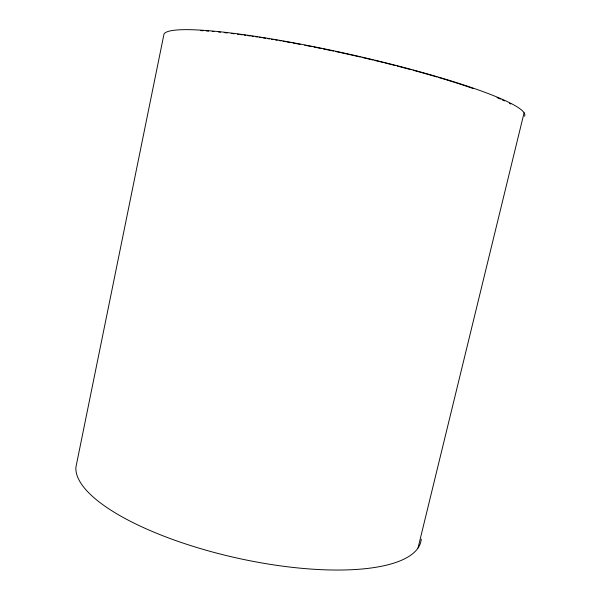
<?xml version="1.0" encoding="UTF-8"?>
<svg xmlns="http://www.w3.org/2000/svg" width="600" height="600" viewBox="0 0 600 600"><rect width="100%" height="100%" fill="white"/><g stroke="black" fill="none" stroke-linecap="round" stroke-linejoin="round"><path stroke-width="0.9" d="M418.013 548.04L524.092 112.792M421.275 539.115A176.558 56.302 12.6 0 1 244.208 559.59A176.558 56.302 12.6 0 1 75.907 467.19L164.017 33.983A185.01 21.562 12.6 0 1 355.89 55.695A185.01 21.562 12.6 0 1 524.498 116.265M200.692 30.608A183.083 21.33 12.6 0 1 203.01 30.742M206.212 30.96A183.083 21.33 12.6 0 1 208.71 31.148M212.16 31.432A183.083 21.33 12.6 0 1 213.938 31.59M218.513 32.017A183.083 21.33 12.6 0 1 220.395 32.213M224.25 32.617A183.083 21.33 12.6 0 1 227.205 32.955M231.24 33.428A183.083 21.33 12.6 0 1 234.33 33.803M237.458 34.207A183.083 21.33 12.6 0 1 239.1 34.418M240.757 34.635A183.083 21.33 12.6 0 1 242.43 34.86M244.125 35.093A183.083 21.33 12.6 0 1 245.835 35.332M247.567 35.572A183.083 21.33 12.6 0 1 250.192 35.955M251.962 36.21A183.083 21.33 12.6 0 1 253.755 36.473M255.555 36.742A183.083 21.33 12.6 0 1 257.37 37.02M259.207 37.297A183.083 21.33 12.6 0 1 261.053 37.582M262.913 37.875A183.083 21.33 12.6 0 1 265.718 38.325M267.608 38.633A183.083 21.33 12.6 0 1 269.505 38.94M271.418 39.255A183.083 21.33 12.6 0 1 273.337 39.578M275.257 39.9A183.083 21.33 12.6 0 1 277.192 40.23M279.135 40.56A183.083 21.33 12.6 0 1 281.085 40.898M283.043 41.242A183.083 21.33 12.6 0 1 285.983 41.76M286.853 41.918A183.083 21.33 12.6 0 1 291.233 42.713M293.01 43.035A183.083 21.33 12.6 0 1 300.18 44.37M304.725 45.24A183.083 21.33 12.6 0 1 312.082 46.68M313.928 47.047A183.083 21.33 12.6 0 1 321.368 48.547M323.228 48.93A183.083 21.33 12.6 0 1 333.487 51.075M335.355 51.472A183.083 21.33 12.6 0 1 339.998 52.477M340.928 52.68A183.083 21.33 12.6 0 1 360.218 57.015M362.055 57.443A183.083 21.33 12.6 0 1 373.072 60.045M374.895 60.488A183.083 21.33 12.6 0 1 383.048 62.483M384.84 62.925A183.083 21.33 12.6 0 1 395.43 65.602M397.245 66.067A183.083 21.33 12.6 0 1 411.278 69.773M413.115 70.275A183.083 21.33 12.6 0 1 436.995 77.017M438.668 77.512A183.083 21.33 12.6 0 1 445.2 79.477M445.995 79.718A183.083 21.33 12.6 0 1 473.213 88.552M497.04 97.597A183.083 21.33 12.6 0 1 500.543 99.105M502.2 99.847A183.083 21.33 12.6 0 1 504.562 100.935M509.482 103.35A183.083 21.33 12.6 0 1 510.735 104.01"/></g></svg>
